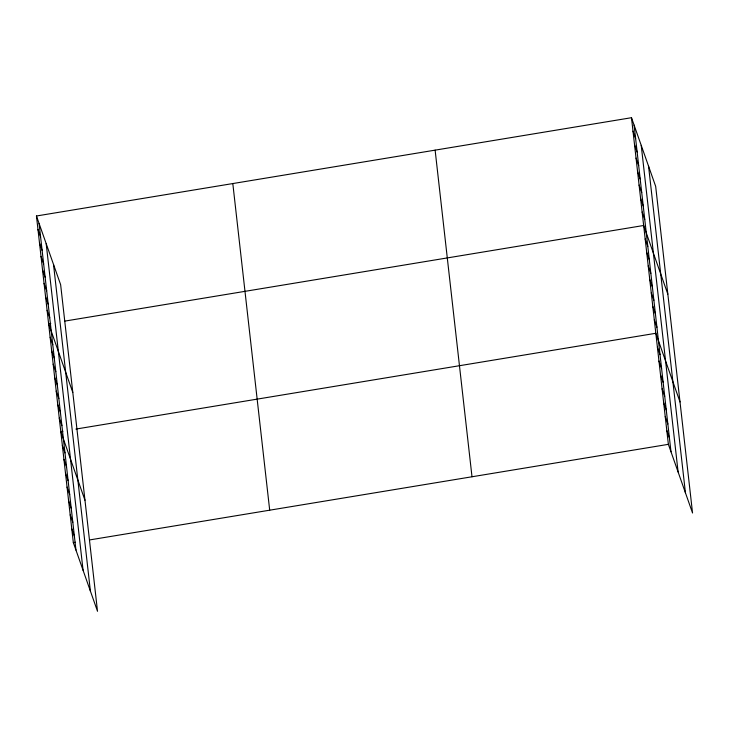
<?xml version="1.0" encoding="UTF-8"?>
<svg xmlns="http://www.w3.org/2000/svg" width="729" height="729" viewBox="0 0 729 729"><rect width="100%" height="100%" fill="white"/><g stroke="black" fill="none" stroke-linecap="round" stroke-linejoin="round"><path stroke-width="1.09" d="M36.45 215.994L60.635 284.665L97.513 611.294L73.328 542.622L36.45 215.994L631.487 117.706L655.672 186.378L692.55 513.006L668.365 444.335L631.487 117.706M50.775 323.421L48.624 323.785L72.8 392.457M64.808 321.106L643.661 225.489L667.837 294.161M62.949 431.213L60.789 431.568L84.974 500.24M75.898 429.071L655.827 333.281L680.011 401.952M73.328 542.622L75.488 542.267M89.512 539.952L668.365 444.335M633.009 131.174L635.633 138.619M634.531 144.652L637.146 152.097M636.053 158.12L638.668 165.565M637.574 171.597L640.19 179.042M639.096 185.075L641.711 192.511M640.618 198.543L643.233 205.988M642.14 212.021L644.755 219.456M645.174 238.966L647.799 246.411M646.696 252.434L649.32 259.879M648.218 265.912L650.842 273.357M649.739 279.389L652.364 286.825M651.261 292.858L653.886 300.302M652.783 306.335L655.407 313.771M654.305 319.803L656.929 327.248M657.394 347.159L660.018 354.604M658.961 361.046L661.586 368.482M660.529 374.925L663.153 382.37M662.096 388.803L664.72 396.248M663.663 402.69L666.288 410.126M665.231 416.569L667.855 424.014M666.798 430.456L669.422 437.892M37.972 229.471L40.596 236.907M39.494 242.939L42.109 250.384M41.015 256.417L43.631 263.852M42.537 269.885L45.152 277.33M44.059 283.362L46.674 290.807M45.581 296.831L48.196 304.275M47.103 310.308L49.718 317.753M50.146 337.254L52.761 344.699M51.659 350.731L54.283 358.167M53.181 364.199L55.805 371.644M54.702 377.677L57.327 385.122M56.224 391.145L58.849 398.59M57.746 404.622L60.37 412.067M59.268 418.1L61.892 425.536M62.357 445.455L64.981 452.891M63.924 459.334L66.549 466.779M65.492 473.212L68.116 480.657M67.059 487.1L69.683 494.535M68.626 500.978L71.251 508.423M70.194 514.856L72.818 522.301M71.761 528.744L74.385 536.179M648.555 166.166L685.433 492.804M641.219 145.353L678.107 471.982M634.112 125.142L670.99 451.78M435.122 150.138L472 476.766M232.815 183.562L269.694 510.191M53.518 264.463L90.396 591.091M46.182 243.641L83.07 570.269M39.074 223.439L75.953 550.067"/></g></svg>
